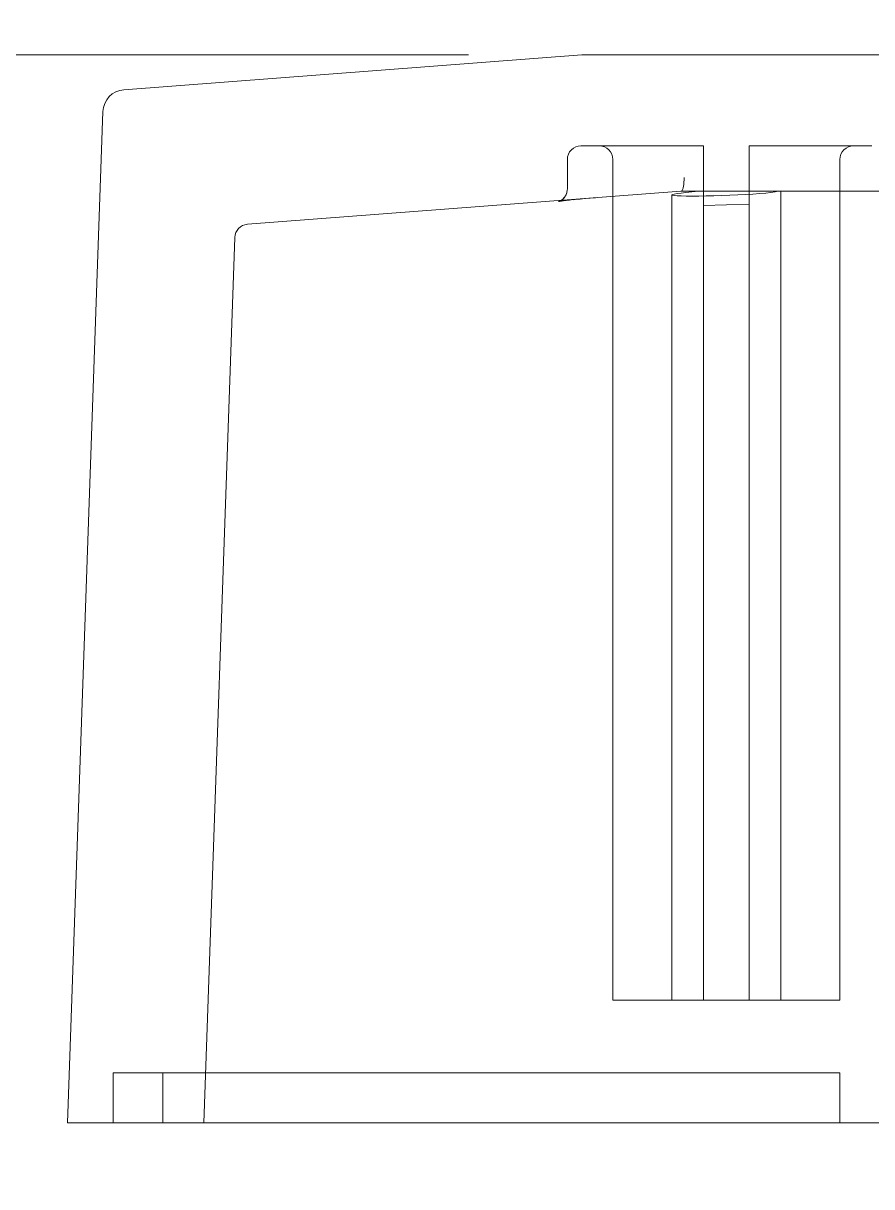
# Model space of a CAD drawing. Header units: millimetres. Extents: x -642 to 642, y -227 to 305.
# Drawn here: x 247.43 to 266.1, y -164.87 to -139.27 of the extents above; entities that cross this region are included whole.
import ezdxf
from ezdxf.lldxf.tags import DXFTag

# ---------------------------------------------------------------- set-up
doc = ezdxf.new("R2010")
doc.units = ezdxf.units.MM
doc.header["$MEASUREMENT"] = 0
doc.layers.add('layer 1', color=7, linetype='Continuous')
tags = doc.linetypes.add('New Line133', pattern=[0.2, 0.1, -0.1]).pattern_tags.tags
tags[6:7] = [DXFTag(74, 4), DXFTag(75, 0), DXFTag(340, '0'), DXFTag(46, 1.0), DXFTag(50, 0.0), DXFTag(44, 0.0), DXFTag(45, 0.0)]
tags[4:5] = [DXFTag(74, 4), DXFTag(75, 0), DXFTag(340, '0'), DXFTag(46, 1.0), DXFTag(50, 0.0), DXFTag(44, 0.0), DXFTag(45, 0.0)]
tags = doc.linetypes.add('New Line134', pattern=[0.2, 0.1, -0.1]).pattern_tags.tags
tags[6:7] = [DXFTag(74, 4), DXFTag(75, 0), DXFTag(340, '0'), DXFTag(46, 1.0), DXFTag(50, 0.0), DXFTag(44, 0.0), DXFTag(45, 0.0)]
tags[4:5] = [DXFTag(74, 4), DXFTag(75, 0), DXFTag(340, '0'), DXFTag(46, 1.0), DXFTag(50, 0.0), DXFTag(44, 0.0), DXFTag(45, 0.0)]
tags = doc.linetypes.add('New Line135', pattern=[0.2, 0.1, -0.1]).pattern_tags.tags
tags[6:7] = [DXFTag(74, 4), DXFTag(75, 0), DXFTag(340, '0'), DXFTag(46, 1.0), DXFTag(50, 0.0), DXFTag(44, 0.0), DXFTag(45, 0.0)]
tags[4:5] = [DXFTag(74, 4), DXFTag(75, 0), DXFTag(340, '0'), DXFTag(46, 1.0), DXFTag(50, 0.0), DXFTag(44, 0.0), DXFTag(45, 0.0)]
tags = doc.linetypes.add('New Line136', pattern=[0.2, 0.1, -0.1]).pattern_tags.tags
tags[6:7] = [DXFTag(74, 4), DXFTag(75, 0), DXFTag(340, '0'), DXFTag(46, 1.0), DXFTag(50, 0.0), DXFTag(44, 0.0), DXFTag(45, 0.0)]
tags[4:5] = [DXFTag(74, 4), DXFTag(75, 0), DXFTag(340, '0'), DXFTag(46, 1.0), DXFTag(50, 0.0), DXFTag(44, 0.0), DXFTag(45, 0.0)]
tags = doc.linetypes.add('New Line137', pattern=[0.2, 0.1, -0.1]).pattern_tags.tags
tags[6:7] = [DXFTag(74, 4), DXFTag(75, 0), DXFTag(340, '0'), DXFTag(46, 1.0), DXFTag(50, 0.0), DXFTag(44, 0.0), DXFTag(45, 0.0)]
tags[4:5] = [DXFTag(74, 4), DXFTag(75, 0), DXFTag(340, '0'), DXFTag(46, 1.0), DXFTag(50, 0.0), DXFTag(44, 0.0), DXFTag(45, 0.0)]
tags = doc.linetypes.add('New Line138', pattern=[0.2, 0.1, -0.1]).pattern_tags.tags
tags[6:7] = [DXFTag(74, 4), DXFTag(75, 0), DXFTag(340, '0'), DXFTag(46, 1.0), DXFTag(50, 0.0), DXFTag(44, 0.0), DXFTag(45, 0.0)]
tags[4:5] = [DXFTag(74, 4), DXFTag(75, 0), DXFTag(340, '0'), DXFTag(46, 1.0), DXFTag(50, 0.0), DXFTag(44, 0.0), DXFTag(45, 0.0)]
tags = doc.linetypes.add('New Line139', pattern=[0.2, 0.1, -0.1]).pattern_tags.tags
tags[6:7] = [DXFTag(74, 4), DXFTag(75, 0), DXFTag(340, '0'), DXFTag(46, 1.0), DXFTag(50, 0.0), DXFTag(44, 0.0), DXFTag(45, 0.0)]
tags[4:5] = [DXFTag(74, 4), DXFTag(75, 0), DXFTag(340, '0'), DXFTag(46, 1.0), DXFTag(50, 0.0), DXFTag(44, 0.0), DXFTag(45, 0.0)]
tags = doc.linetypes.add('New Line140', pattern=[0.2, 0.1, -0.1]).pattern_tags.tags
tags[6:7] = [DXFTag(74, 4), DXFTag(75, 0), DXFTag(340, '0'), DXFTag(46, 1.0), DXFTag(50, 0.0), DXFTag(44, 0.0), DXFTag(45, 0.0)]
tags[4:5] = [DXFTag(74, 4), DXFTag(75, 0), DXFTag(340, '0'), DXFTag(46, 1.0), DXFTag(50, 0.0), DXFTag(44, 0.0), DXFTag(45, 0.0)]
tags = doc.linetypes.add('New Line141', pattern=[0.2, 0.1, -0.1]).pattern_tags.tags
tags[6:7] = [DXFTag(74, 4), DXFTag(75, 0), DXFTag(340, '0'), DXFTag(46, 1.0), DXFTag(50, 0.0), DXFTag(44, 0.0), DXFTag(45, 0.0)]
tags[4:5] = [DXFTag(74, 4), DXFTag(75, 0), DXFTag(340, '0'), DXFTag(46, 1.0), DXFTag(50, 0.0), DXFTag(44, 0.0), DXFTag(45, 0.0)]
tags = doc.linetypes.add('New Line142', pattern=[0.2, 0.1, -0.1]).pattern_tags.tags
tags[6:7] = [DXFTag(74, 4), DXFTag(75, 0), DXFTag(340, '0'), DXFTag(46, 1.0), DXFTag(50, 0.0), DXFTag(44, 0.0), DXFTag(45, 0.0)]
tags[4:5] = [DXFTag(74, 4), DXFTag(75, 0), DXFTag(340, '0'), DXFTag(46, 1.0), DXFTag(50, 0.0), DXFTag(44, 0.0), DXFTag(45, 0.0)]
tags = doc.linetypes.add('New Line143', pattern=[0.2, 0.1, -0.1]).pattern_tags.tags
tags[6:7] = [DXFTag(74, 4), DXFTag(75, 0), DXFTag(340, '0'), DXFTag(46, 1.0), DXFTag(50, 0.0), DXFTag(44, 0.0), DXFTag(45, 0.0)]
tags[4:5] = [DXFTag(74, 4), DXFTag(75, 0), DXFTag(340, '0'), DXFTag(46, 1.0), DXFTag(50, 0.0), DXFTag(44, 0.0), DXFTag(45, 0.0)]
tags = doc.linetypes.add('New Line144', pattern=[0.2, 0.1, -0.1]).pattern_tags.tags
tags[6:7] = [DXFTag(74, 4), DXFTag(75, 0), DXFTag(340, '0'), DXFTag(46, 1.0), DXFTag(50, 0.0), DXFTag(44, 0.0), DXFTag(45, 0.0)]
tags[4:5] = [DXFTag(74, 4), DXFTag(75, 0), DXFTag(340, '0'), DXFTag(46, 1.0), DXFTag(50, 0.0), DXFTag(44, 0.0), DXFTag(45, 0.0)]
tags = doc.linetypes.add('New Line145', pattern=[0.2, 0.1, -0.1]).pattern_tags.tags
tags[6:7] = [DXFTag(74, 4), DXFTag(75, 0), DXFTag(340, '0'), DXFTag(46, 1.0), DXFTag(50, 0.0), DXFTag(44, 0.0), DXFTag(45, 0.0)]
tags[4:5] = [DXFTag(74, 4), DXFTag(75, 0), DXFTag(340, '0'), DXFTag(46, 1.0), DXFTag(50, 0.0), DXFTag(44, 0.0), DXFTag(45, 0.0)]
tags = doc.linetypes.add('New Line147', pattern=[0.2, 0.1, -0.1]).pattern_tags.tags
tags[6:7] = [DXFTag(74, 4), DXFTag(75, 0), DXFTag(340, '0'), DXFTag(46, 1.0), DXFTag(50, 0.0), DXFTag(44, 0.0), DXFTag(45, 0.0)]
tags[4:5] = [DXFTag(74, 4), DXFTag(75, 0), DXFTag(340, '0'), DXFTag(46, 1.0), DXFTag(50, 0.0), DXFTag(44, 0.0), DXFTag(45, 0.0)]
tags = doc.linetypes.add('New Line148', pattern=[0.2, 0.1, -0.1]).pattern_tags.tags
tags[6:7] = [DXFTag(74, 4), DXFTag(75, 0), DXFTag(340, '0'), DXFTag(46, 1.0), DXFTag(50, 0.0), DXFTag(44, 0.0), DXFTag(45, 0.0)]
tags[4:5] = [DXFTag(74, 4), DXFTag(75, 0), DXFTag(340, '0'), DXFTag(46, 1.0), DXFTag(50, 0.0), DXFTag(44, 0.0), DXFTag(45, 0.0)]
tags = doc.linetypes.add('New Line160', pattern=[0.2, 0.1, -0.1]).pattern_tags.tags
tags[6:7] = [DXFTag(74, 4), DXFTag(75, 0), DXFTag(340, '0'), DXFTag(46, 1.0), DXFTag(50, 0.0), DXFTag(44, 0.0), DXFTag(45, 0.0)]
tags[4:5] = [DXFTag(74, 4), DXFTag(75, 0), DXFTag(340, '0'), DXFTag(46, 1.0), DXFTag(50, 0.0), DXFTag(44, 0.0), DXFTag(45, 0.0)]
tags = doc.linetypes.add('New Line162', pattern=[0.2, 0.1, -0.1]).pattern_tags.tags
tags[6:7] = [DXFTag(74, 4), DXFTag(75, 0), DXFTag(340, '0'), DXFTag(46, 1.0), DXFTag(50, 0.0), DXFTag(44, 0.0), DXFTag(45, 0.0)]
tags[4:5] = [DXFTag(74, 4), DXFTag(75, 0), DXFTag(340, '0'), DXFTag(46, 1.0), DXFTag(50, 0.0), DXFTag(44, 0.0), DXFTag(45, 0.0)]
tags = doc.linetypes.add('New Line165', pattern=[0.2, 0.1, -0.1]).pattern_tags.tags
tags[6:7] = [DXFTag(74, 4), DXFTag(75, 0), DXFTag(340, '0'), DXFTag(46, 1.0), DXFTag(50, 0.0), DXFTag(44, 0.0), DXFTag(45, 0.0)]
tags[4:5] = [DXFTag(74, 4), DXFTag(75, 0), DXFTag(340, '0'), DXFTag(46, 1.0), DXFTag(50, 0.0), DXFTag(44, 0.0), DXFTag(45, 0.0)]
tags = doc.linetypes.add('New Line166', pattern=[0.2, 0.1, -0.1]).pattern_tags.tags
tags[6:7] = [DXFTag(74, 4), DXFTag(75, 0), DXFTag(340, '0'), DXFTag(46, 1.0), DXFTag(50, 0.0), DXFTag(44, 0.0), DXFTag(45, 0.0)]
tags[4:5] = [DXFTag(74, 4), DXFTag(75, 0), DXFTag(340, '0'), DXFTag(46, 1.0), DXFTag(50, 0.0), DXFTag(44, 0.0), DXFTag(45, 0.0)]
tags = doc.linetypes.add('New Line174', pattern=[0.2, 0.1, -0.1]).pattern_tags.tags
tags[6:7] = [DXFTag(74, 4), DXFTag(75, 0), DXFTag(340, '0'), DXFTag(46, 1.0), DXFTag(50, 0.0), DXFTag(44, 0.0), DXFTag(45, 0.0)]
tags[4:5] = [DXFTag(74, 4), DXFTag(75, 0), DXFTag(340, '0'), DXFTag(46, 1.0), DXFTag(50, 0.0), DXFTag(44, 0.0), DXFTag(45, 0.0)]
tags = doc.linetypes.add('New Line175', pattern=[0.2, 0.1, -0.1]).pattern_tags.tags
tags[6:7] = [DXFTag(74, 4), DXFTag(75, 0), DXFTag(340, '0'), DXFTag(46, 1.0), DXFTag(50, 0.0), DXFTag(44, 0.0), DXFTag(45, 0.0)]
tags[4:5] = [DXFTag(74, 4), DXFTag(75, 0), DXFTag(340, '0'), DXFTag(46, 1.0), DXFTag(50, 0.0), DXFTag(44, 0.0), DXFTag(45, 0.0)]
tags = doc.linetypes.add('New Line177', pattern=[0.2, 0.1, -0.1]).pattern_tags.tags
tags[6:7] = [DXFTag(74, 4), DXFTag(75, 0), DXFTag(340, '0'), DXFTag(46, 1.0), DXFTag(50, 0.0), DXFTag(44, 0.0), DXFTag(45, 0.0)]
tags[4:5] = [DXFTag(74, 4), DXFTag(75, 0), DXFTag(340, '0'), DXFTag(46, 1.0), DXFTag(50, 0.0), DXFTag(44, 0.0), DXFTag(45, 0.0)]
tags = doc.linetypes.add('New Line178', pattern=[0.2, 0.1, -0.1]).pattern_tags.tags
tags[6:7] = [DXFTag(74, 4), DXFTag(75, 0), DXFTag(340, '0'), DXFTag(46, 1.0), DXFTag(50, 0.0), DXFTag(44, 0.0), DXFTag(45, 0.0)]
tags[4:5] = [DXFTag(74, 4), DXFTag(75, 0), DXFTag(340, '0'), DXFTag(46, 1.0), DXFTag(50, 0.0), DXFTag(44, 0.0), DXFTag(45, 0.0)]
tags = doc.linetypes.add('New Line179', pattern=[0.2, 0.1, -0.1]).pattern_tags.tags
tags[6:7] = [DXFTag(74, 4), DXFTag(75, 0), DXFTag(340, '0'), DXFTag(46, 1.0), DXFTag(50, 0.0), DXFTag(44, 0.0), DXFTag(45, 0.0)]
tags[4:5] = [DXFTag(74, 4), DXFTag(75, 0), DXFTag(340, '0'), DXFTag(46, 1.0), DXFTag(50, 0.0), DXFTag(44, 0.0), DXFTag(45, 0.0)]
tags = doc.linetypes.add('New Line180', pattern=[0.2, 0.1, -0.1]).pattern_tags.tags
tags[6:7] = [DXFTag(74, 4), DXFTag(75, 0), DXFTag(340, '0'), DXFTag(46, 1.0), DXFTag(50, 0.0), DXFTag(44, 0.0), DXFTag(45, 0.0)]
tags[4:5] = [DXFTag(74, 4), DXFTag(75, 0), DXFTag(340, '0'), DXFTag(46, 1.0), DXFTag(50, 0.0), DXFTag(44, 0.0), DXFTag(45, 0.0)]
tags = doc.linetypes.add('New Line181', pattern=[0.2, 0.1, -0.1]).pattern_tags.tags
tags[6:7] = [DXFTag(74, 4), DXFTag(75, 0), DXFTag(340, '0'), DXFTag(46, 1.0), DXFTag(50, 0.0), DXFTag(44, 0.0), DXFTag(45, 0.0)]
tags[4:5] = [DXFTag(74, 4), DXFTag(75, 0), DXFTag(340, '0'), DXFTag(46, 1.0), DXFTag(50, 0.0), DXFTag(44, 0.0), DXFTag(45, 0.0)]
tags = doc.linetypes.add('New Line182', pattern=[0.2, 0.1, -0.1]).pattern_tags.tags
tags[6:7] = [DXFTag(74, 4), DXFTag(75, 0), DXFTag(340, '0'), DXFTag(46, 1.0), DXFTag(50, 0.0), DXFTag(44, 0.0), DXFTag(45, 0.0)]
tags[4:5] = [DXFTag(74, 4), DXFTag(75, 0), DXFTag(340, '0'), DXFTag(46, 1.0), DXFTag(50, 0.0), DXFTag(44, 0.0), DXFTag(45, 0.0)]
tags = doc.linetypes.add('New Line183', pattern=[0.2, 0.1, -0.1]).pattern_tags.tags
tags[6:7] = [DXFTag(74, 4), DXFTag(75, 0), DXFTag(340, '0'), DXFTag(46, 1.0), DXFTag(50, 0.0), DXFTag(44, 0.0), DXFTag(45, 0.0)]
tags[4:5] = [DXFTag(74, 4), DXFTag(75, 0), DXFTag(340, '0'), DXFTag(46, 1.0), DXFTag(50, 0.0), DXFTag(44, 0.0), DXFTag(45, 0.0)]
tags = doc.linetypes.add('New Line184', pattern=[0.2, 0.1, -0.1]).pattern_tags.tags
tags[6:7] = [DXFTag(74, 4), DXFTag(75, 0), DXFTag(340, '0'), DXFTag(46, 1.0), DXFTag(50, 0.0), DXFTag(44, 0.0), DXFTag(45, 0.0)]
tags[4:5] = [DXFTag(74, 4), DXFTag(75, 0), DXFTag(340, '0'), DXFTag(46, 1.0), DXFTag(50, 0.0), DXFTag(44, 0.0), DXFTag(45, 0.0)]
tags = doc.linetypes.add('New Line185', pattern=[0.2, 0.1, -0.1]).pattern_tags.tags
tags[6:7] = [DXFTag(74, 4), DXFTag(75, 0), DXFTag(340, '0'), DXFTag(46, 1.0), DXFTag(50, 0.0), DXFTag(44, 0.0), DXFTag(45, 0.0)]
tags[4:5] = [DXFTag(74, 4), DXFTag(75, 0), DXFTag(340, '0'), DXFTag(46, 1.0), DXFTag(50, 0.0), DXFTag(44, 0.0), DXFTag(45, 0.0)]
tags = doc.linetypes.add('New Line186', pattern=[0.2, 0.1, -0.1]).pattern_tags.tags
tags[6:7] = [DXFTag(74, 4), DXFTag(75, 0), DXFTag(340, '0'), DXFTag(46, 1.0), DXFTag(50, 0.0), DXFTag(44, 0.0), DXFTag(45, 0.0)]
tags[4:5] = [DXFTag(74, 4), DXFTag(75, 0), DXFTag(340, '0'), DXFTag(46, 1.0), DXFTag(50, 0.0), DXFTag(44, 0.0), DXFTag(45, 0.0)]
tags = doc.linetypes.add('New Line187', pattern=[0.2, 0.1, -0.1]).pattern_tags.tags
tags[6:7] = [DXFTag(74, 4), DXFTag(75, 0), DXFTag(340, '0'), DXFTag(46, 1.0), DXFTag(50, 0.0), DXFTag(44, 0.0), DXFTag(45, 0.0)]
tags[4:5] = [DXFTag(74, 4), DXFTag(75, 0), DXFTag(340, '0'), DXFTag(46, 1.0), DXFTag(50, 0.0), DXFTag(44, 0.0), DXFTag(45, 0.0)]
tags = doc.linetypes.add('New Line188', pattern=[0.2, 0.1, -0.1]).pattern_tags.tags
tags[6:7] = [DXFTag(74, 4), DXFTag(75, 0), DXFTag(340, '0'), DXFTag(46, 1.0), DXFTag(50, 0.0), DXFTag(44, 0.0), DXFTag(45, 0.0)]
tags[4:5] = [DXFTag(74, 4), DXFTag(75, 0), DXFTag(340, '0'), DXFTag(46, 1.0), DXFTag(50, 0.0), DXFTag(44, 0.0), DXFTag(45, 0.0)]
tags = doc.linetypes.add('New Line189', pattern=[0.2, 0.1, -0.1]).pattern_tags.tags
tags[6:7] = [DXFTag(74, 4), DXFTag(75, 0), DXFTag(340, '0'), DXFTag(46, 1.0), DXFTag(50, 0.0), DXFTag(44, 0.0), DXFTag(45, 0.0)]
tags[4:5] = [DXFTag(74, 4), DXFTag(75, 0), DXFTag(340, '0'), DXFTag(46, 1.0), DXFTag(50, 0.0), DXFTag(44, 0.0), DXFTag(45, 0.0)]
tags = doc.linetypes.add('New Line190', pattern=[0.2, 0.1, -0.1]).pattern_tags.tags
tags[6:7] = [DXFTag(74, 4), DXFTag(75, 0), DXFTag(340, '0'), DXFTag(46, 1.0), DXFTag(50, 0.0), DXFTag(44, 0.0), DXFTag(45, 0.0)]
tags[4:5] = [DXFTag(74, 4), DXFTag(75, 0), DXFTag(340, '0'), DXFTag(46, 1.0), DXFTag(50, 0.0), DXFTag(44, 0.0), DXFTag(45, 0.0)]
tags = doc.linetypes.add('New Line194', pattern=[0.2, 0.1, -0.1]).pattern_tags.tags
tags[6:7] = [DXFTag(74, 4), DXFTag(75, 0), DXFTag(340, '0'), DXFTag(46, 1.0), DXFTag(50, 0.0), DXFTag(44, 0.0), DXFTag(45, 0.0)]
tags[4:5] = [DXFTag(74, 4), DXFTag(75, 0), DXFTag(340, '0'), DXFTag(46, 1.0), DXFTag(50, 0.0), DXFTag(44, 0.0), DXFTag(45, 0.0)]
tags = doc.linetypes.add('New Line195', pattern=[0.2, 0.1, -0.1]).pattern_tags.tags
tags[6:7] = [DXFTag(74, 4), DXFTag(75, 0), DXFTag(340, '0'), DXFTag(46, 1.0), DXFTag(50, 0.0), DXFTag(44, 0.0), DXFTag(45, 0.0)]
tags[4:5] = [DXFTag(74, 4), DXFTag(75, 0), DXFTag(340, '0'), DXFTag(46, 1.0), DXFTag(50, 0.0), DXFTag(44, 0.0), DXFTag(45, 0.0)]
tags = doc.linetypes.add('New Line206', pattern=[0.2, 0.1, -0.1]).pattern_tags.tags
tags[6:7] = [DXFTag(74, 4), DXFTag(75, 0), DXFTag(340, '0'), DXFTag(46, 1.0), DXFTag(50, 0.0), DXFTag(44, 0.0), DXFTag(45, 0.0)]
tags[4:5] = [DXFTag(74, 4), DXFTag(75, 0), DXFTag(340, '0'), DXFTag(46, 1.0), DXFTag(50, 0.0), DXFTag(44, 0.0), DXFTag(45, 0.0)]
tags = doc.linetypes.add('New Line207', pattern=[0.2, 0.1, -0.1]).pattern_tags.tags
tags[6:7] = [DXFTag(74, 4), DXFTag(75, 0), DXFTag(340, '0'), DXFTag(46, 1.0), DXFTag(50, 0.0), DXFTag(44, 0.0), DXFTag(45, 0.0)]
tags[4:5] = [DXFTag(74, 4), DXFTag(75, 0), DXFTag(340, '0'), DXFTag(46, 1.0), DXFTag(50, 0.0), DXFTag(44, 0.0), DXFTag(45, 0.0)]
tags = doc.linetypes.add('New Line208', pattern=[0.2, 0.1, -0.1]).pattern_tags.tags
tags[6:7] = [DXFTag(74, 4), DXFTag(75, 0), DXFTag(340, '0'), DXFTag(46, 1.0), DXFTag(50, 0.0), DXFTag(44, 0.0), DXFTag(45, 0.0)]
tags[4:5] = [DXFTag(74, 4), DXFTag(75, 0), DXFTag(340, '0'), DXFTag(46, 1.0), DXFTag(50, 0.0), DXFTag(44, 0.0), DXFTag(45, 0.0)]
tags = doc.linetypes.add('New Line209', pattern=[0.2, 0.1, -0.1]).pattern_tags.tags
tags[6:7] = [DXFTag(74, 4), DXFTag(75, 0), DXFTag(340, '0'), DXFTag(46, 1.0), DXFTag(50, 0.0), DXFTag(44, 0.0), DXFTag(45, 0.0)]
tags[4:5] = [DXFTag(74, 4), DXFTag(75, 0), DXFTag(340, '0'), DXFTag(46, 1.0), DXFTag(50, 0.0), DXFTag(44, 0.0), DXFTag(45, 0.0)]
tags = doc.linetypes.add('New Line210', pattern=[0.2, 0.1, -0.1]).pattern_tags.tags
tags[6:7] = [DXFTag(74, 4), DXFTag(75, 0), DXFTag(340, '0'), DXFTag(46, 1.0), DXFTag(50, 0.0), DXFTag(44, 0.0), DXFTag(45, 0.0)]
tags[4:5] = [DXFTag(74, 4), DXFTag(75, 0), DXFTag(340, '0'), DXFTag(46, 1.0), DXFTag(50, 0.0), DXFTag(44, 0.0), DXFTag(45, 0.0)]
tags = doc.linetypes.add('New Line211', pattern=[0.2, 0.1, -0.1]).pattern_tags.tags
tags[6:7] = [DXFTag(74, 4), DXFTag(75, 0), DXFTag(340, '0'), DXFTag(46, 1.0), DXFTag(50, 0.0), DXFTag(44, 0.0), DXFTag(45, 0.0)]
tags[4:5] = [DXFTag(74, 4), DXFTag(75, 0), DXFTag(340, '0'), DXFTag(46, 1.0), DXFTag(50, 0.0), DXFTag(44, 0.0), DXFTag(45, 0.0)]
tags = doc.linetypes.add('New Line212', pattern=[0.2, 0.1, -0.1]).pattern_tags.tags
tags[6:7] = [DXFTag(74, 4), DXFTag(75, 0), DXFTag(340, '0'), DXFTag(46, 1.0), DXFTag(50, 0.0), DXFTag(44, 0.0), DXFTag(45, 0.0)]
tags[4:5] = [DXFTag(74, 4), DXFTag(75, 0), DXFTag(340, '0'), DXFTag(46, 1.0), DXFTag(50, 0.0), DXFTag(44, 0.0), DXFTag(45, 0.0)]
tags = doc.linetypes.add('New Line213', pattern=[0.2, 0.1, -0.1]).pattern_tags.tags
tags[6:7] = [DXFTag(74, 4), DXFTag(75, 0), DXFTag(340, '0'), DXFTag(46, 1.0), DXFTag(50, 0.0), DXFTag(44, 0.0), DXFTag(45, 0.0)]
tags[4:5] = [DXFTag(74, 4), DXFTag(75, 0), DXFTag(340, '0'), DXFTag(46, 1.0), DXFTag(50, 0.0), DXFTag(44, 0.0), DXFTag(45, 0.0)]
tags = doc.linetypes.add('New Line214', pattern=[0.2, 0.1, -0.1]).pattern_tags.tags
tags[6:7] = [DXFTag(74, 4), DXFTag(75, 0), DXFTag(340, '0'), DXFTag(46, 1.0), DXFTag(50, 0.0), DXFTag(44, 0.0), DXFTag(45, 0.0)]
tags[4:5] = [DXFTag(74, 4), DXFTag(75, 0), DXFTag(340, '0'), DXFTag(46, 1.0), DXFTag(50, 0.0), DXFTag(44, 0.0), DXFTag(45, 0.0)]
tags = doc.linetypes.add('New Line215', pattern=[0.2, 0.1, -0.1]).pattern_tags.tags
tags[6:7] = [DXFTag(74, 4), DXFTag(75, 0), DXFTag(340, '0'), DXFTag(46, 1.0), DXFTag(50, 0.0), DXFTag(44, 0.0), DXFTag(45, 0.0)]
tags[4:5] = [DXFTag(74, 4), DXFTag(75, 0), DXFTag(340, '0'), DXFTag(46, 1.0), DXFTag(50, 0.0), DXFTag(44, 0.0), DXFTag(45, 0.0)]
tags = doc.linetypes.add('New Line223', pattern=[0.2, 0.1, -0.1]).pattern_tags.tags
tags[6:7] = [DXFTag(74, 4), DXFTag(75, 0), DXFTag(340, '0'), DXFTag(46, 1.0), DXFTag(50, 0.0), DXFTag(44, 0.0), DXFTag(45, 0.0)]
tags[4:5] = [DXFTag(74, 4), DXFTag(75, 0), DXFTag(340, '0'), DXFTag(46, 1.0), DXFTag(50, 0.0), DXFTag(44, 0.0), DXFTag(45, 0.0)]
tags = doc.linetypes.add('New Line224', pattern=[0.2, 0.1, -0.1]).pattern_tags.tags
tags[6:7] = [DXFTag(74, 4), DXFTag(75, 0), DXFTag(340, '0'), DXFTag(46, 1.0), DXFTag(50, 0.0), DXFTag(44, 0.0), DXFTag(45, 0.0)]
tags[4:5] = [DXFTag(74, 4), DXFTag(75, 0), DXFTag(340, '0'), DXFTag(46, 1.0), DXFTag(50, 0.0), DXFTag(44, 0.0), DXFTag(45, 0.0)]
tags = doc.linetypes.add('New Line258', pattern=[0.2, 0.1, -0.1]).pattern_tags.tags
tags[6:7] = [DXFTag(74, 4), DXFTag(75, 0), DXFTag(340, '0'), DXFTag(46, 1.0), DXFTag(50, 0.0), DXFTag(44, 0.0), DXFTag(45, 0.0)]
tags[4:5] = [DXFTag(74, 4), DXFTag(75, 0), DXFTag(340, '0'), DXFTag(46, 1.0), DXFTag(50, 0.0), DXFTag(44, 0.0), DXFTag(45, 0.0)]
tags = doc.linetypes.add('New Line259', pattern=[0.2, 0.1, -0.1]).pattern_tags.tags
tags[6:7] = [DXFTag(74, 4), DXFTag(75, 0), DXFTag(340, '0'), DXFTag(46, 1.0), DXFTag(50, 0.0), DXFTag(44, 0.0), DXFTag(45, 0.0)]
tags[4:5] = [DXFTag(74, 4), DXFTag(75, 0), DXFTag(340, '0'), DXFTag(46, 1.0), DXFTag(50, 0.0), DXFTag(44, 0.0), DXFTag(45, 0.0)]
tags = doc.linetypes.add('New Line260', pattern=[0.2, 0.1, -0.1]).pattern_tags.tags
tags[6:7] = [DXFTag(74, 4), DXFTag(75, 0), DXFTag(340, '0'), DXFTag(46, 1.0), DXFTag(50, 0.0), DXFTag(44, 0.0), DXFTag(45, 0.0)]
tags[4:5] = [DXFTag(74, 4), DXFTag(75, 0), DXFTag(340, '0'), DXFTag(46, 1.0), DXFTag(50, 0.0), DXFTag(44, 0.0), DXFTag(45, 0.0)]
tags = doc.linetypes.add('New Line268', pattern=[0.2, 0.1, -0.1]).pattern_tags.tags
tags[6:7] = [DXFTag(74, 4), DXFTag(75, 0), DXFTag(340, '0'), DXFTag(46, 1.0), DXFTag(50, 0.0), DXFTag(44, 0.0), DXFTag(45, 0.0)]
tags[4:5] = [DXFTag(74, 4), DXFTag(75, 0), DXFTag(340, '0'), DXFTag(46, 1.0), DXFTag(50, 0.0), DXFTag(44, 0.0), DXFTag(45, 0.0)]

msp = doc.modelspace()

# ---------------------------------------------------------------- linework, layer by layer
at = {"layer": 'layer 1', "lineweight": 40}
msp.add_open_spline([(399.6741, 63.8482), (399.6741, 63.8482), (209.6741, 63.8482), (209.6741, 63.8482), (209.6741, 63.8482), (209.6741, -213.1518), (209.6741, -213.1518), (209.6741, -213.1518), (399.6741, -213.1518), (399.6741, -213.1518), (399.6741, -213.1518), (399.6741, 63.8482), (399.6741, 63.8482)], degree=3, knots=[0, 0, 0, 0, 0.25, 0.25, 0.25, 0.5, 0.5, 0.5, 0.75, 0.75, 0.75, 1, 1, 1, 1], dxfattribs=at)
at = {"layer": 'layer 1', "color": 1, "lineweight": 0}
msp.add_open_spline([(257.2257, -139.966), (257.2257, -139.966), (239.5249, -139.966), (239.5249, -139.966)], degree=3, dxfattribs=at)
at = {"layer": 'layer 1', "lineweight": 9}
for points in [[(259.7257, -139.966), (259.7257, -139.966), (249.644, -140.7316), (249.644, -140.7316)], [(259.7257, -139.966), (259.7257, -139.966), (362.0844, -139.966), (362.0844, -139.966)], [(249.644, -140.7316), (249.3899, -140.7509), (249.191, -140.9581), (249.1821, -141.2127)], [(249.1821, -141.2127), (249.1821, -141.2127), (248.405, -163.466), (248.405, -163.466)], [(267.405, -163.466), (267.405, -163.466), (248.405, -163.466), (248.405, -163.466)]]:
    msp.add_open_spline(points, degree=3, dxfattribs=at)
at = {"layer": 'layer 1', "color": 8, "linetype": 'New Line259', "lineweight": 9}
msp.add_open_spline([(259.705, -141.966), (259.6255, -141.966), (259.5491, -141.9976), (259.4929, -142.0539), (259.4366, -142.1101), (259.405, -142.1864), (259.405, -142.266)], degree=3, knots=[0, 0, 0, 0, 0.5, 0.5, 0.5, 1, 1, 1, 1], dxfattribs=at)
at = {"layer": 'layer 1', "color": 8, "linetype": 'New Line195', "lineweight": 9}
msp.add_open_spline([(259.7055, -141.966), (259.7055, -141.966), (262.405, -141.966), (262.405, -141.966)], degree=3, dxfattribs=at)
at = {"layer": 'layer 1', "color": 8, "linetype": 'New Line260', "lineweight": 9}
msp.add_open_spline([(260.405, -142.266), (260.405, -142.1864), (260.3734, -142.1101), (260.3171, -142.0539), (260.2609, -141.9976), (260.1846, -141.966), (260.105, -141.966)], degree=3, knots=[0, 0, 0, 0, 0.5, 0.5, 0.5, 1, 1, 1, 1], dxfattribs=at)
at = {"layer": 'layer 1', "color": 8, "linetype": 'New Line141', "lineweight": 9}
msp.add_open_spline([(262.405, -160.766), (262.405, -160.766), (262.405, -141.966), (262.405, -141.966)], degree=3, dxfattribs=at)
at = {"layer": 'layer 1', "color": 8, "linetype": 'New Line142', "lineweight": 9}
msp.add_open_spline([(263.405, -141.966), (263.405, -141.966), (263.405, -160.766), (263.405, -160.766)], degree=3, dxfattribs=at)
at = {"layer": 'layer 1', "color": 8, "linetype": 'New Line194', "lineweight": 9}
msp.add_open_spline([(266.1046, -141.966), (266.1046, -141.966), (263.405, -141.966), (263.405, -141.966)], degree=3, dxfattribs=at)
at = {"layer": 'layer 1', "color": 8, "linetype": 'New Line268', "lineweight": 9}
msp.add_open_spline([(265.705, -141.966), (265.6255, -141.966), (265.5491, -141.9976), (265.4929, -142.0539), (265.4366, -142.1101), (265.405, -142.1864), (265.405, -142.266)], degree=3, knots=[0, 0, 0, 0, 0.5, 0.5, 0.5, 1, 1, 1, 1], dxfattribs=at)
at = {"layer": 'layer 1', "color": 8, "linetype": 'New Line136', "lineweight": 9}
msp.add_open_spline([(259.405, -142.266), (259.405, -142.266), (259.405, -142.9178), (259.405, -142.9178)], degree=3, dxfattribs=at)
at = {"layer": 'layer 1', "color": 8, "linetype": 'New Line137', "lineweight": 9}
msp.add_open_spline([(260.405, -142.266), (260.405, -142.266), (260.405, -160.766), (260.405, -160.766)], degree=3, dxfattribs=at)
at = {"layer": 'layer 1', "color": 8, "linetype": 'New Line147', "lineweight": 9}
msp.add_open_spline([(265.405, -142.266), (265.405, -142.266), (265.405, -160.766), (265.405, -160.766)], degree=3, dxfattribs=at)
at = {"layer": 'layer 1', "color": 8, "linetype": 'New Line145', "lineweight": 9}
msp.add_open_spline([(261.9724, -142.7673), (261.9724, -142.7673), (261.9683, -142.8142), (261.9683, -142.8142), (261.9683, -142.8142), (261.962, -142.8567), (261.962, -142.8567), (261.962, -142.8567), (261.9537, -142.8936), (261.9537, -142.8936), (261.9537, -142.8936), (261.9436, -142.9237), (261.9436, -142.9237), (261.9436, -142.9237), (261.932, -142.9462), (261.932, -142.9462), (261.932, -142.9462), (261.9193, -142.9604), (261.9193, -142.9604), (261.9193, -142.9604), (261.9058, -142.9659), (261.9058, -142.9659)], degree=3, knots=[0, 0, 0, 0, 0.1428571, 0.1428571, 0.1428571, 0.2857143, 0.2857143, 0.2857143, 0.4285714, 0.4285714, 0.4285714, 0.5714286, 0.5714286, 0.5714286, 0.7142857, 0.7142857, 0.7142857, 0.8571429, 0.8571429, 0.8571429, 1, 1, 1, 1], dxfattribs=at)
at = {"layer": 'layer 1', "color": 8, "linetype": 'New Line144', "lineweight": 9}
msp.add_open_spline([(261.9724, -142.7673), (261.9724, -142.7673), (261.9741, -142.7174), (261.9741, -142.7174), (261.9741, -142.7174), (261.9735, -142.666), (261.9735, -142.666)], degree=3, knots=[0, 0, 0, 0, 0.5, 0.5, 0.5, 1, 1, 1, 1], dxfattribs=at)
at = {"layer": 'layer 1', "color": 8, "linetype": 'New Line183', "lineweight": 9}
msp.add_open_spline([(261.9058, -142.9659), (261.9058, -142.9659), (252.3624, -143.693), (252.3624, -143.693)], degree=3, dxfattribs=at)
at = {"layer": 'layer 1', "color": 8, "linetype": 'New Line138', "lineweight": 9}
msp.add_open_spline([(259.405, -142.9178), (259.405, -142.9178), (259.4044, -142.9363), (259.4044, -142.9363), (259.4044, -142.9363), (259.3932, -143.0005), (259.3932, -143.0005), (259.3932, -143.0005), (259.3696, -143.0583), (259.3696, -143.0583), (259.3696, -143.0583), (259.3382, -143.1051), (259.3382, -143.1051), (259.3382, -143.1051), (259.3054, -143.139), (259.3054, -143.139), (259.3054, -143.139), (259.2754, -143.162), (259.2754, -143.162), (259.2754, -143.162), (259.25, -143.1769), (259.25, -143.1769), (259.25, -143.1769), (259.2311, -143.1857), (259.2311, -143.1857), (259.2311, -143.1857), (259.2195, -143.1901), (259.2195, -143.1901), (259.2195, -143.1901), (259.2142, -143.1918), (259.2142, -143.1918), (259.2142, -143.1918), (259.2136, -143.192), (259.2136, -143.192)], degree=3, knots=[0, 0, 0, 0, 0.0909091, 0.0909091, 0.0909091, 0.1818182, 0.1818182, 0.1818182, 0.2727273, 0.2727273, 0.2727273, 0.3636364, 0.3636364, 0.3636364, 0.4545455, 0.4545455, 0.4545455, 0.5454545, 0.5454545, 0.5454545, 0.6363636, 0.6363636, 0.6363636, 0.7272727, 0.7272727, 0.7272727, 0.8181818, 0.8181818, 0.8181818, 0.9090909, 0.9090909, 0.9090909, 1, 1, 1, 1], dxfattribs=at)
at = {"layer": 'layer 1', "color": 8, "linetype": 'New Line139', "lineweight": 9}
msp.add_open_spline([(259.4045, -142.9344), (259.4045, -142.9344), (259.3942, -142.9971), (259.3942, -142.9971), (259.3942, -142.9971), (259.3719, -143.0538), (259.3719, -143.0538), (259.3719, -143.0538), (259.3419, -143.1005), (259.3419, -143.1005), (259.3419, -143.1005), (259.3098, -143.1351), (259.3098, -143.1351), (259.3098, -143.1351), (259.2801, -143.1588), (259.2801, -143.1588), (259.2801, -143.1588), (259.2545, -143.1746), (259.2545, -143.1746), (259.2545, -143.1746), (259.2347, -143.1842), (259.2347, -143.1842), (259.2347, -143.1842), (259.2217, -143.1893), (259.2217, -143.1893), (259.2217, -143.1893), (259.2151, -143.1915), (259.2151, -143.1915), (259.2151, -143.1915), (259.2136, -143.1919), (259.2136, -143.1919)], degree=3, knots=[0, 0, 0, 0, 0.1, 0.1, 0.1, 0.2, 0.2, 0.2, 0.3, 0.3, 0.3, 0.4, 0.4, 0.4, 0.5, 0.5, 0.5, 0.6, 0.6, 0.6, 0.7, 0.7, 0.7, 0.8, 0.8, 0.8, 0.9, 0.9, 0.9, 1, 1, 1, 1], dxfattribs=at)
at = {"layer": 'layer 1', "color": 8, "linetype": 'New Line182', "lineweight": 9}
msp.add_open_spline([(259.796, -143.1276), (259.796, -143.1276), (260.0213, -143.1095), (260.0213, -143.1095)], degree=3, dxfattribs=at)
at = {"layer": 'layer 1', "color": 8, "linetype": 'New Line179', "lineweight": 9}
msp.add_open_spline([(262.2897, -142.966), (262.2897, -142.966), (262.1449, -142.9794), (262.1449, -142.9794), (262.1449, -142.9794), (262.0166, -142.9925), (262.0166, -142.9925), (262.0166, -142.9925), (261.9077, -143.0051), (261.9077, -143.0051), (261.9077, -143.0051), (261.8205, -143.0169), (261.8205, -143.0169), (261.8205, -143.0169), (261.7568, -143.0279), (261.7568, -143.0279), (261.7568, -143.0279), (261.718, -143.0379), (261.718, -143.0379), (261.718, -143.0379), (261.705, -143.0468), (261.705, -143.0468)], degree=3, knots=[0, 0, 0, 0, 0.1428571, 0.1428571, 0.1428571, 0.2857143, 0.2857143, 0.2857143, 0.4285714, 0.4285714, 0.4285714, 0.5714286, 0.5714286, 0.5714286, 0.7142857, 0.7142857, 0.7142857, 0.8571429, 0.8571429, 0.8571429, 1, 1, 1, 1], dxfattribs=at)
at = {"layer": 'layer 1', "color": 8, "linetype": 'New Line140', "lineweight": 9}
msp.add_open_spline([(261.705, -143.0468), (261.705, -143.0468), (261.705, -160.766), (261.705, -160.766)], degree=3, dxfattribs=at)
at = {"layer": 'layer 1', "color": 8, "linetype": 'New Line160', "lineweight": 9}
msp.add_open_spline([(261.705, -143.0468), (261.705, -143.0468), (261.7183, -143.0546), (261.7183, -143.0546), (261.7183, -143.0546), (261.7577, -143.061), (261.7577, -143.061)], degree=3, knots=[0, 0, 0, 0, 0.5, 0.5, 0.5, 1, 1, 1, 1], dxfattribs=at)
at = {"layer": 'layer 1', "color": 8, "linetype": 'New Line178', "lineweight": 9}
msp.add_open_spline([(262.0211, -143.072), (262.0211, -143.072), (261.9107, -143.0698), (261.9107, -143.0698), (261.9107, -143.0698), (261.8222, -143.0661), (261.8222, -143.0661), (261.8222, -143.0661), (261.7576, -143.061), (261.7576, -143.061)], degree=3, knots=[0, 0, 0, 0, 0.3333333, 0.3333333, 0.3333333, 0.6666667, 0.6666667, 0.6666667, 1, 1, 1, 1], dxfattribs=at)
at = {"layer": 'layer 1', "color": 8, "linetype": 'New Line175', "lineweight": 9}
msp.add_open_spline([(261.905, -142.966), (261.905, -142.966), (359.905, -142.966), (359.905, -142.966)], degree=3, dxfattribs=at)
at = {"layer": 'layer 1', "color": 8, "linetype": 'New Line177', "lineweight": 9}
msp.add_open_spline([(262.0214, -143.072), (262.0214, -143.072), (262.1513, -143.0728), (262.1513, -143.0728)], degree=3, dxfattribs=at)
at = {"layer": 'layer 1', "color": 8, "linetype": 'New Line190', "lineweight": 9}
msp.add_open_spline([(262.6269, -143.0664), (262.6269, -143.0664), (262.4571, -143.0699), (262.4571, -143.0699), (262.4571, -143.0699), (262.2973, -143.0721), (262.2973, -143.0721), (262.2973, -143.0721), (262.1509, -143.0728), (262.1509, -143.0728)], degree=3, knots=[0, 0, 0, 0, 0.3333333, 0.3333333, 0.3333333, 0.6666667, 0.6666667, 0.6666667, 1, 1, 1, 1], dxfattribs=at)
at = {"layer": 'layer 1', "color": 8, "linetype": 'New Line174', "lineweight": 9}
msp.add_open_spline([(264.105, -142.966), (264.105, -142.966), (262.2897, -142.966), (262.2897, -142.966)], degree=3, dxfattribs=at)
at = {"layer": 'layer 1', "color": 8, "linetype": 'New Line188', "lineweight": 9}
msp.add_open_spline([(262.6274, -143.0663), (262.6274, -143.0663), (262.8032, -143.0613), (262.8032, -143.0613)], degree=3, dxfattribs=at)
at = {"layer": 'layer 1', "color": 8, "linetype": 'New Line187', "lineweight": 9}
msp.add_open_spline([(263.1575, -143.0473), (263.1575, -143.0473), (262.9809, -143.055), (262.9809, -143.055), (262.9809, -143.055), (262.8028, -143.0614), (262.8028, -143.0614)], degree=3, knots=[0, 0, 0, 0, 0.5, 0.5, 0.5, 1, 1, 1, 1], dxfattribs=at)
at = {"layer": 'layer 1', "color": 8, "linetype": 'New Line186', "lineweight": 9}
msp.add_open_spline([(263.1579, -143.0473), (263.1579, -143.0473), (263.3288, -143.0384), (263.3288, -143.0384)], degree=3, dxfattribs=at)
at = {"layer": 'layer 1', "color": 8, "linetype": 'New Line185', "lineweight": 9}
msp.add_open_spline([(263.4903, -143.0284), (263.4903, -143.0284), (263.3285, -143.0384), (263.3285, -143.0384)], degree=3, dxfattribs=at)
at = {"layer": 'layer 1', "color": 8, "linetype": 'New Line184', "lineweight": 9}
msp.add_open_spline([(263.4904, -143.0284), (263.4904, -143.0284), (263.6392, -143.0174), (263.6392, -143.0174)], degree=3, dxfattribs=at)
at = {"layer": 'layer 1', "color": 8, "linetype": 'New Line211', "lineweight": 9}
msp.add_open_spline([(263.8853, -142.9927), (263.8853, -142.9927), (263.7718, -143.0054), (263.7718, -143.0054), (263.7718, -143.0054), (263.6391, -143.0174), (263.6391, -143.0174)], degree=3, knots=[0, 0, 0, 0, 0.5, 0.5, 0.5, 1, 1, 1, 1], dxfattribs=at)
at = {"layer": 'layer 1', "color": 8, "linetype": 'New Line206', "lineweight": 9}
msp.add_open_spline([(263.8853, -142.9927), (263.8853, -142.9927), (263.9771, -142.9795), (263.9771, -142.9795), (263.9771, -142.9795), (264.0452, -142.966), (264.0452, -142.966)], degree=3, knots=[0, 0, 0, 0, 0.5, 0.5, 0.5, 1, 1, 1, 1], dxfattribs=at)
at = {"layer": 'layer 1', "color": 8, "linetype": 'New Line143', "lineweight": 9}
msp.add_open_spline([(264.105, -142.966), (264.105, -142.966), (264.105, -160.766), (264.105, -160.766)], degree=3, dxfattribs=at)
at = {"layer": 'layer 1', "color": 8, "linetype": 'New Line223', "lineweight": 9}
msp.add_open_spline([(259.2136, -143.192), (259.2136, -143.192), (259.2161, -143.1913), (259.2161, -143.1913), (259.2161, -143.1913), (259.2223, -143.19), (259.2223, -143.19), (259.2223, -143.19), (259.2317, -143.1882), (259.2317, -143.1882), (259.2317, -143.1882), (259.2441, -143.1859), (259.2441, -143.1859), (259.2441, -143.1859), (259.2594, -143.1834), (259.2594, -143.1834), (259.2594, -143.1834), (259.2776, -143.1807), (259.2776, -143.1807), (259.2776, -143.1807), (259.2986, -143.1777), (259.2986, -143.1777)], degree=3, knots=[0, 0, 0, 0, 0.1428571, 0.1428571, 0.1428571, 0.2857143, 0.2857143, 0.2857143, 0.4285714, 0.4285714, 0.4285714, 0.5714286, 0.5714286, 0.5714286, 0.7142857, 0.7142857, 0.7142857, 0.8571429, 0.8571429, 0.8571429, 1, 1, 1, 1], dxfattribs=at)
at = {"layer": 'layer 1', "color": 8, "linetype": 'New Line224', "lineweight": 9}
msp.add_open_spline([(259.2146, -143.1917), (259.2146, -143.1917), (259.2179, -143.1909), (259.2179, -143.1909), (259.2179, -143.1909), (259.2254, -143.1894), (259.2254, -143.1894), (259.2254, -143.1894), (259.2363, -143.1873), (259.2363, -143.1873), (259.2363, -143.1873), (259.2504, -143.1849), (259.2504, -143.1849), (259.2504, -143.1849), (259.2674, -143.1822), (259.2674, -143.1822), (259.2674, -143.1822), (259.2875, -143.1792), (259.2875, -143.1792)], degree=3, knots=[0, 0, 0, 0, 0.1666667, 0.1666667, 0.1666667, 0.3333333, 0.3333333, 0.3333333, 0.5, 0.5, 0.5, 0.6666667, 0.6666667, 0.6666667, 0.8333333, 0.8333333, 0.8333333, 1, 1, 1, 1], dxfattribs=at)
at = {"layer": 'layer 1', "color": 8, "linetype": 'New Line207', "lineweight": 9}
msp.add_open_spline([(259.2875, -143.1792), (259.2875, -143.1792), (259.3225, -143.1745), (259.3225, -143.1745)], degree=3, dxfattribs=at)
at = {"layer": 'layer 1', "color": 8, "linetype": 'New Line208', "lineweight": 9}
msp.add_open_spline([(259.3107, -143.176), (259.3107, -143.176), (259.3494, -143.1711), (259.3494, -143.1711)], degree=3, dxfattribs=at)
at = {"layer": 'layer 1', "color": 8, "linetype": 'New Line209', "lineweight": 9}
msp.add_open_spline([(259.337, -143.1726), (259.337, -143.1726), (259.3794, -143.1675), (259.3794, -143.1675)], degree=3, dxfattribs=at)
at = {"layer": 'layer 1', "color": 8, "linetype": 'New Line210', "lineweight": 9}
msp.add_open_spline([(259.3664, -143.169), (259.3664, -143.169), (259.4125, -143.1637), (259.4125, -143.1637)], degree=3, dxfattribs=at)
at = {"layer": 'layer 1', "color": 8, "linetype": 'New Line212', "lineweight": 9}
msp.add_open_spline([(259.3992, -143.1652), (259.3992, -143.1652), (259.4489, -143.1598), (259.4489, -143.1598)], degree=3, dxfattribs=at)
at = {"layer": 'layer 1', "color": 8, "linetype": 'New Line213', "lineweight": 9}
msp.add_open_spline([(259.4354, -143.1612), (259.4354, -143.1612), (259.4887, -143.1556), (259.4887, -143.1556)], degree=3, dxfattribs=at)
at = {"layer": 'layer 1', "color": 8, "linetype": 'New Line214', "lineweight": 9}
msp.add_open_spline([(259.4751, -143.157), (259.4751, -143.157), (259.5658, -143.148), (259.5658, -143.148)], degree=3, dxfattribs=at)
at = {"layer": 'layer 1', "color": 8, "linetype": 'New Line215', "lineweight": 9}
msp.add_open_spline([(259.532, -143.1513), (259.532, -143.1513), (259.617, -143.1432), (259.617, -143.1432)], degree=3, dxfattribs=at)
at = {"layer": 'layer 1', "color": 8, "linetype": 'New Line180', "lineweight": 9}
msp.add_open_spline([(259.5789, -143.1468), (259.5789, -143.1468), (259.6843, -143.1372), (259.6843, -143.1372)], degree=3, dxfattribs=at)
at = {"layer": 'layer 1', "color": 8, "linetype": 'New Line181', "lineweight": 9}
msp.add_open_spline([(259.6723, -143.1382), (259.6723, -143.1382), (259.8059, -143.1268), (259.8059, -143.1268)], degree=3, dxfattribs=at)
at = {"layer": 'layer 1', "color": 8, "linetype": 'New Line189', "lineweight": 9}
msp.add_open_spline([(262.405, -143.2763), (262.405, -143.2763), (262.9046, -143.2641), (262.9046, -143.2641), (262.9046, -143.2641), (263.405, -143.2544), (263.405, -143.2544)], degree=3, knots=[0, 0, 0, 0, 0.5, 0.5, 0.5, 1, 1, 1, 1], dxfattribs=at)
at = {"layer": 'layer 1', "color": 8, "linetype": 'New Line258', "lineweight": 9}
msp.add_open_spline([(252.3624, -143.693), (252.2101, -143.7047), (252.0908, -143.829), (252.0854, -143.9817)], degree=3, dxfattribs=at)
at = {"layer": 'layer 1', "color": 8, "linetype": 'New Line135', "lineweight": 9}
msp.add_open_spline([(252.0854, -143.9817), (252.0854, -143.9817), (251.405, -163.466), (251.405, -163.466)], degree=3, dxfattribs=at)
at = {"layer": 'layer 1', "color": 8, "linetype": 'New Line166', "lineweight": 9}
msp.add_open_spline([(260.405, -160.766), (260.405, -160.766), (265.405, -160.766), (265.405, -160.766)], degree=3, dxfattribs=at)
at = {"layer": 'layer 1', "color": 8, "linetype": 'New Line165', "lineweight": 9}
msp.add_open_spline([(264.105, -160.766), (264.105, -160.766), (261.705, -160.766), (261.705, -160.766)], degree=3, dxfattribs=at)
at = {"layer": 'layer 1', "color": 8, "linetype": 'New Line133', "lineweight": 9}
msp.add_open_spline([(249.405, -163.466), (249.405, -163.466), (249.405, -162.366), (249.405, -162.366)], degree=3, dxfattribs=at)
at = {"layer": 'layer 1', "color": 8, "linetype": 'New Line162', "lineweight": 9}
msp.add_open_spline([(265.405, -162.366), (265.405, -162.366), (249.405, -162.366), (249.405, -162.366)], degree=3, dxfattribs=at)
at = {"layer": 'layer 1', "color": 8, "linetype": 'New Line134', "lineweight": 9}
msp.add_open_spline([(250.505, -163.466), (250.505, -163.466), (250.505, -162.366), (250.505, -162.366)], degree=3, dxfattribs=at)
at = {"layer": 'layer 1', "color": 8, "linetype": 'New Line148', "lineweight": 9}
msp.add_open_spline([(265.405, -163.466), (265.405, -163.466), (265.405, -162.366), (265.405, -162.366)], degree=3, dxfattribs=at)

doc.saveas('drawing.dxf')
